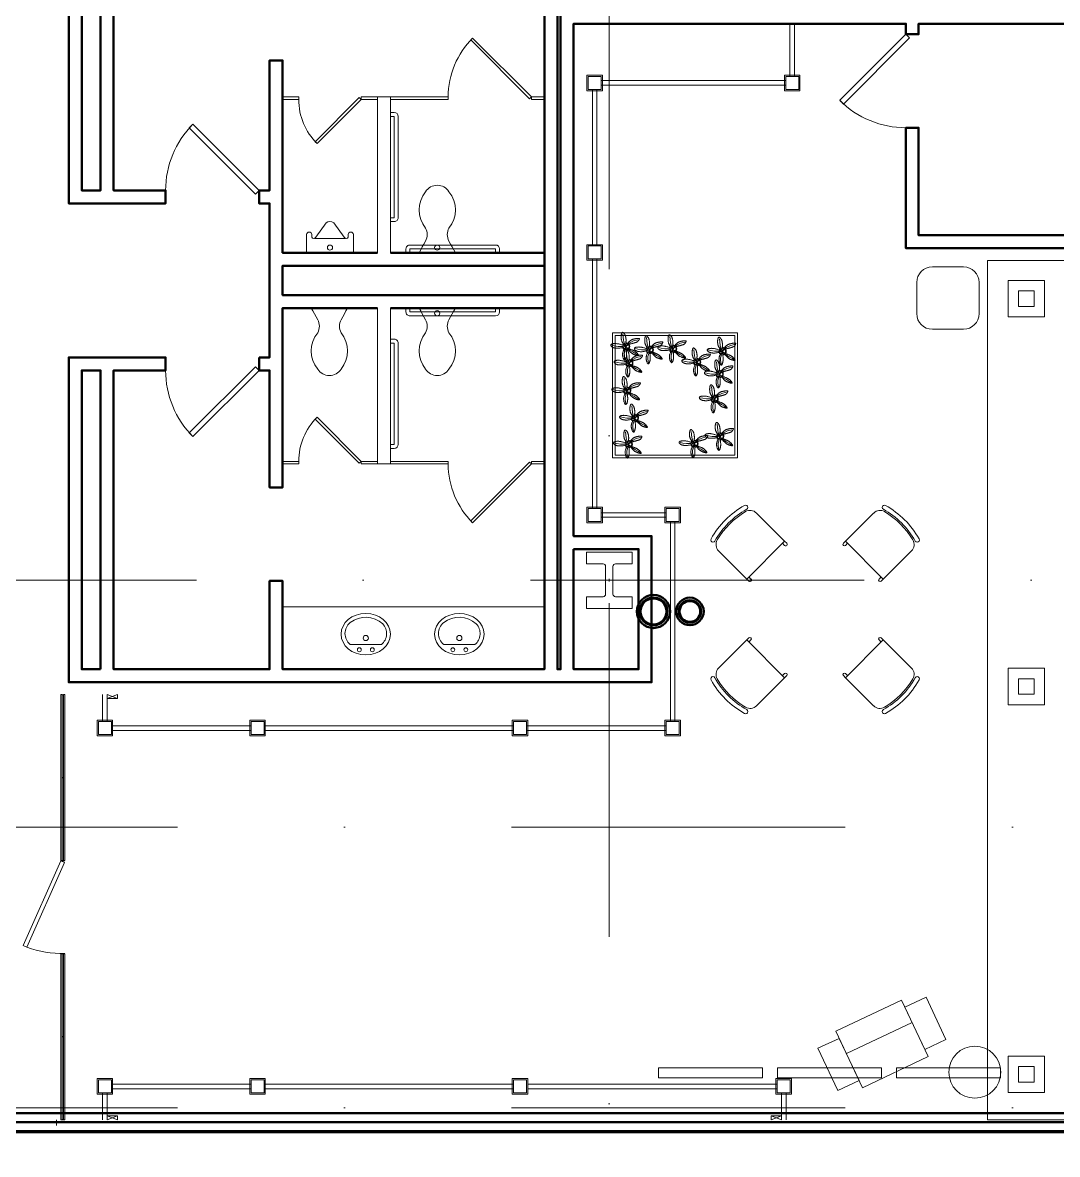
# Model space of a CAD drawing. Header units: inches. Extents: x -399 to 3145, y -842 to 1753.
# Drawn here: x 1718.3 to 2116.5, y 198.1 to 633.6 of the extents above; entities that cross this region are included whole.
import ezdxf

# ---------------------------------------------------------------- set-up
doc = ezdxf.new("R2010")
doc.units = ezdxf.units.IN
doc.header["$MEASUREMENT"] = 0
doc.linetypes.add('IMPORT-DGN Style 4 _2_', pattern=[256.963558, 128.401528, -64.200764, 0.160502, -64.200764])
for name, color, linetype, lineweight in [('Level 10', 7, 'Continuous', 9), ('Level 12', 7, 'Continuous', 9), ('Level 25', 7, 'Continuous', 9), ('Level 28', 7, 'Continuous', 9), ('Level 31', 7, 'Continuous', 9), ('Level 32', 7, 'Continuous', 9), ('Level 35', 7, 'Continuous', 9), ('Level 52', 7, 'Continuous', 9)]:
    doc.layers.add(name, color=color, linetype=linetype, lineweight=lineweight)

# ---------------------------------------------------------------- blocks, each defined once
blk = doc.blocks.new('1st-Floor-WCB_dwg_Table 4-825212-Level 1')
at = {"layer": 'Level 52'}
for p, q in [((71.4, 160.1), (66.5, 155.2)), ((-160.1, 71.4), (-226.2, 137.5)), ((-76.4, 155.2), (-71.4, 150.3)), ((76.4, 155.2), (71.4, 150.3)), ((160.1, 71.4), (226.2, 137.5)), ((-155.2, 76.4), (-150.3, 71.4)), ((155.2, 76.4), (150.3, 71.4)), ((-160.1, -71.4), (-226.2, -137.5)), ((-155.2, -76.4), (-150.3, -71.4)), ((155.2, -76.4), (150.3, -71.4)), ((160.1, -71.4), (155.2, -66.5)), ((-76.4, -155.2), (-71.4, -150.3)), ((76.4, -155.2), (71.4, -150.3)), ((71.4, -160.1), (137.5, -226.2))]:
    blk.add_line(p, q, dxfattribs=at)
at = {"layer": 'Level 52', "flags": 128}
for points in [[(-66.5, 155.2), (-71.4, 160.1), (-137.5, 226.2)], [(155.2, 66.5), (160.1, 71.4), (71.4, 160.1), (137.5, 226.2)], [(-71.4, 160.1), (-160.1, 71.4), (-155.2, 66.5)], [(-71.4, -160.1), (-160.1, -71.4), (-155.2, -66.5)], [(66.5, -155.2), (71.4, -160.1), (160.1, -71.4), (226.2, -137.5)], [(-66.5, -155.2), (-71.4, -160.1), (-137.5, -226.2)]]:
    blk.add_lwpolyline(points, dxfattribs=at)
at = {"layer": 'Level 52'}
for centre, radius, start, end in [((-66.7, 66.7), 202.9, 119.1327, 150.8685), ((-162.8, 239.5), 5.23, 299.0759, 121.2839), ((162.8, 239.5), 5.23, 58.7641, 240.9241), ((66.7, 66.7), 202.9, 29.1327, 60.8685), ((-66.7, 66.7), 192.5, 119.0856, 150.9157), ((-66.7, 66.7), 189, 120.6, 149.4), ((-152.3, 211.4), 20.9, 45, 120.6), ((152.3, 211.4), 20.9, 59.4, 135), ((66.7, 66.7), 192.5, 29.0856, 60.9157), ((66.7, 66.7), 189, 30.6, 59.4), ((-239.5, 162.8), 5.23, 148.7641, 330.9241), ((-211.4, 152.3), 20.9, 149.4, 225), ((211.4, 152.3), 20.9, 315, 30.6), ((239.5, 162.8), 5.23, 209.0759, 31.2839), ((-69, 152.7), 3.48, 225, 45), ((69, 152.7), 3.48, 135, 315), ((-152.7, 69), 3.48, 225, 45), ((152.7, 69), 3.48, 135, 315), ((-152.7, -69), 3.48, 315, 135), ((152.7, -69), 3.48, 45, 225), ((-239.5, -162.8), 5.23, 29.0759, 211.2839), ((-211.4, -152.3), 20.9, 135, 210.6), ((-69, -152.7), 3.48, 315, 135), ((69, -152.7), 3.48, 45, 225), ((211.4, -152.3), 20.9, 329.4, 45), ((239.5, -162.8), 5.23, 328.7641, 150.9241), ((-66.7, -66.7), 202.9, 209.1327, 240.8685), ((-66.7, -66.7), 192.5, 209.0856, 240.9157), ((-66.7, -66.7), 189, 210.6, 239.4), ((66.7, -66.7), 192.5, 299.0856, 330.9157), ((66.7, -66.7), 189, 300.6, 329.4), ((66.7, -66.7), 202.9, 299.1327, 330.8685), ((-162.8, -239.5), 5.23, 238.7641, 60.9241), ((-152.3, -211.4), 20.9, 239.4, 315), ((152.3, -211.4), 20.9, 225, 300.6), ((162.8, -239.5), 5.23, 119.0759, 301.2839)]:
    blk.add_arc(centre, radius, start, end, dxfattribs=at)
blk = doc.blocks.new('1st-Floor-WCB_dwg_PLANT-825223-Level 1')
at = {"layer": 'Level 52'}
for p, q in [((-4.7, 0.2), (-1.3, -1)), ((2.1, 2.7), (-0.4, -0.9)), ((-1.3, -0.9), (-1.4, -3.5)), ((-0.6, -1.3), (-1, -3.6)), ((2.6, -3.3), (-0.6, -1.3)), ((-0.4, -0.8), (2.8, -3))]:
    blk.add_line(p, q, dxfattribs=at)
at = {"layer": 'Level 52', "flags": 128}
for points in [[(-5.6, 6.3), (-6.2, 7), (-6.8, 7.7), (-7.4, 8.5), (-7.9, 9.2), (-8.4, 10), (-8.9, 10.7), (-9.3, 11.5), (-9.7, 12.3), (-10, 13.1), (-10.3, 14), (-10.6, 14.9), (-10.8, 15.7), (-11, 16.6), (-11.2, 17.5), (-11.3, 18.4), (-11.4, 19.3), (-11.5, 20.2), (-11.5, 21.1), (-11.6, 22), (-11.6, 22.9), (-11.6, 23.8), (-11.5, 24.6), (-11.5, 25.5), (-11.4, 26.3), (-11.3, 27.1), (-11.2, 27.9), (-11, 28.6), (-10.9, 29.3), (-10.7, 30), (-10.5, 30.6), (-10.4, 31.1), (-10.2, 31.6), (-10, 32), (-9.8, 32.4), (-9.6, 32.7), (-9.5, 32.9), (-9.3, 33.2), (-9.1, 33.3), (-8.9, 33.4), (-8.7, 33.6), (-8.6, 33.6), (-8.4, 33.7), (-8.2, 33.7), (-8, 33.7), (-7.8, 33.7), (-7.6, 33.6), (-7.3, 33.5), (-7, 33.3), (-6.8, 33.1), (-6.5, 32.9), (-6.1, 32.6), (-5.8, 32.3), (-5.5, 31.9), (-5.1, 31.5), (-4.8, 31.1), (-4.4, 30.7), (-4, 30.2), (-3.7, 29.7), (-3.3, 29.2), (-3, 28.6), (-2.6, 28), (-2.3, 27.3), (-2, 26.6), (-1.7, 25.8), (-1.5, 25), (-1.2, 24.1), (-1, 23.1), (-0.8, 22.2), (-0.7, 21.2), (-0.5, 20.2), (-0.4, 19.3), (-0.3, 18.4), (-0.2, 17.5), (-0.2, 16.6), (-0.1, 15.8), (-0.1, 15), (-0.1, 14.2), (-0.2, 13.4), (-0.2, 12.6), (-0.3, 11.8), (-0.4, 11), (-0.5, 10.2), (-0.6, 9.3), (-0.7, 8.5), (-0.8, 7.7), (-0.9, 6.9), (-1, 6.1), (-1, 5.3), (-1, 4.6), (-1, 4), (-0.9, 3.4), (-0.9, 2.9), (-0.9, 2.6), (-0.9, 2.3), (-1, 2.2), (-1.3, 2.2), (-1.6, 2.4), (-2, 2.7), (-2.5, 3.1), (-3.1, 3.6), (-3.7, 4.2), (-4.3, 4.9), (-5, 5.6)], [(-12.8, -3.1), (-14.4, -3.4), (-15.9, -3.5), (-17.3, -3.7), (-18.7, -3.7), (-20.1, -3.7), (-21.4, -3.7), (-22.6, -3.7), (-23.7, -3.6), (-24.7, -3.5), (-25.7, -3.4), (-26.6, -3.2), (-27.4, -3.1), (-28.2, -2.9), (-28.9, -2.7), (-29.6, -2.4), (-30.2, -2.2), (-30.8, -1.9), (-31.4, -1.6), (-32, -1.3), (-32.5, -0.9), (-33, -0.6), (-33.5, -0.2), (-33.9, 0.1), (-34.3, 0.5), (-34.7, 0.9), (-35, 1.2), (-35.2, 1.6), (-35.4, 1.9), (-35.6, 2.3), (-35.7, 2.7), (-35.7, 3), (-35.8, 3.4), (-35.7, 3.8), (-35.7, 4.1), (-35.5, 4.5), (-35.3, 4.8), (-35, 5.1), (-34.7, 5.5), (-34.2, 5.8), (-33.6, 6), (-32.9, 6.3), (-32.1, 6.5), (-31.2, 6.7), (-30.2, 6.9), (-29.2, 7.1), (-28.1, 7.2), (-26.9, 7.2), (-25.6, 7.3), (-24.3, 7.2), (-23, 7.2), (-21.6, 7), (-20.2, 6.9), (-18.7, 6.6), (-17.2, 6.3), (-15.7, 6), (-14, 5.6), (-12.4, 5.1), (-10.8, 4.5), (-9.2, 4), (-7.8, 3.3), (-6.6, 2.7), (-5.6, 2), (-4.9, 1.4), (-4.6, 0.7), (-4.8, 0.1), (-5.2, -0.5), (-6, -1), (-7.1, -1.6), (-8.4, -2), (-9.8, -2.4), (-11.3, -2.8)], [(3.3, 6.5), (3.7, 7.2), (4.1, 7.8), (4.6, 8.5), (5.1, 9.2), (5.6, 9.9), (6.2, 10.5), (6.8, 11.2), (7.4, 11.8), (8.1, 12.5), (8.7, 13.1), (9.4, 13.6), (10.1, 14.2), (10.8, 14.7), (11.4, 15.1), (12.1, 15.6), (12.7, 15.9), (13.4, 16.3), (14, 16.6), (14.6, 16.8), (15.2, 17.1), (15.8, 17.3), (16.4, 17.5), (17.1, 17.7), (17.8, 17.9), (18.6, 18.1), (19.3, 18.2), (20.1, 18.4), (21, 18.6), (21.8, 18.7), (22.7, 18.9), (23.5, 19), (24.3, 19.1), (25.1, 19.2), (25.9, 19.2), (26.6, 19.3), (27.3, 19.3), (28, 19.3), (28.6, 19.3), (29.2, 19.3), (29.6, 19.3), (30.1, 19.3), (30.4, 19.3), (30.7, 19.3), (30.9, 19.2), (31.1, 19.1), (31.1, 18.9), (31.1, 18.7), (31.1, 18.4), (31, 17.9), (30.8, 17.5), (30.5, 16.9), (30.3, 16.4), (30, 15.8), (29.6, 15.2), (29.3, 14.6), (28.9, 14), (28.6, 13.5), (28.2, 13), (27.8, 12.6), (27.4, 12.2), (27, 11.8), (26.5, 11.5), (26.1, 11.2), (25.5, 10.9), (25, 10.6), (24.4, 10.4), (23.7, 10.1), (23.1, 9.9), (22.4, 9.7), (21.8, 9.6), (21.1, 9.4), (20.5, 9.2), (19.8, 9), (19.2, 8.8), (18.6, 8.6), (18, 8.5), (17.4, 8.3), (16.8, 8.1), (16.1, 7.9), (15.4, 7.7), (14.7, 7.6), (13.9, 7.4), (13.1, 7.2), (12.2, 7), (11.4, 6.8), (10.5, 6.5), (9.7, 6.3), (8.9, 6), (8.1, 5.8), (7.3, 5.5), (6.6, 5.2), (5.9, 4.8), (5.2, 4.5), (4.6, 4.2), (4.1, 3.9), (3.6, 3.6), (3.2, 3.4), (2.8, 3.1), (2.5, 3), (2.3, 2.8), (2.1, 2.7), (2, 2.7), (1.9, 2.8), (1.9, 2.9), (1.9, 3.1), (2, 3.4), (2.1, 3.8), (2.2, 4.3), (2.4, 4.8), (2.7, 5.3), (3, 5.9)], [(-6.3, -9.4), (-6.8, -10.6), (-7.2, -11.7), (-7.6, -12.8), (-7.8, -13.9), (-8, -15), (-8.2, -16.1), (-8.2, -17.2), (-8.3, -18.3), (-8.2, -19.4), (-8.2, -20.5), (-8.1, -21.6), (-7.9, -22.6), (-7.7, -23.7), (-7.4, -24.7), (-7.1, -25.8), (-6.8, -26.8), (-6.4, -27.7), (-6, -28.7), (-5.6, -29.5), (-5.1, -30.3), (-4.6, -31), (-4.1, -31.5), (-3.6, -31.9), (-3.2, -32.1), (-2.7, -32.1), (-2.3, -31.9), (-1.9, -31.5), (-1.6, -31.1), (-1.2, -30.5), (-0.9, -29.9), (-0.6, -29.2), (-0.3, -28.4), (0, -27.7), (0.2, -27), (0.4, -26.3), (0.6, -25.5), (0.8, -24.7), (0.9, -23.9), (1.1, -23.1), (1.2, -22.2), (1.2, -21.2), (1.3, -20.3), (1.3, -19.2), (1.3, -18.1), (1.3, -17), (1.3, -15.7), (1.2, -14.4), (1.2, -13), (1.1, -11.5), (0.9, -10), (0.7, -8.5), (0.5, -7.1), (0.2, -5.9), (-0.1, -4.8), (-0.5, -4.1), (-1, -3.6), (-1.6, -3.5), (-2.3, -3.8), (-2.9, -4.3), (-3.7, -5), (-4.4, -6), (-5.1, -7.1), (-5.7, -8.2)], [(8.2, -10.4), (9, -11.3), (9.9, -12.2), (10.7, -13), (11.5, -13.8), (12.3, -14.5), (13.1, -15.2), (13.9, -15.8), (14.7, -16.4), (15.5, -16.9), (16.3, -17.4), (17.2, -17.8), (18.1, -18.2), (18.9, -18.6), (19.8, -18.9), (20.6, -19.2), (21.4, -19.5), (22.2, -19.8), (23, -20), (23.8, -20.2), (24.5, -20.4), (25.2, -20.6), (25.8, -20.7), (26.4, -20.9), (27, -21), (27.5, -21), (28, -21.1), (28.4, -21.1), (28.7, -21.1), (29, -21), (29.2, -20.9), (29.4, -20.7), (29.4, -20.5), (29.4, -20.2), (29.2, -19.8), (29, -19.4), (28.7, -18.9), (28.4, -18.4), (28, -17.8), (27.5, -17.2), (27, -16.6), (26.4, -16), (25.8, -15.3), (25.2, -14.7), (24.5, -14), (23.8, -13.4), (23.1, -12.7), (22.4, -12.1), (21.7, -11.6), (20.9, -11), (20.2, -10.6), (19.5, -10.1), (18.7, -9.7), (17.9, -9.3), (17.1, -8.9), (16.3, -8.5), (15.4, -8.2), (14.5, -7.8), (13.5, -7.5), (12.5, -7.1), (11.5, -6.7), (10.5, -6.3), (9.5, -5.9), (8.4, -5.5), (7.4, -5), (6.5, -4.6), (5.5, -4.1), (4.7, -3.7), (3.9, -3.4), (3.3, -3.2), (2.9, -3), (2.6, -3.1), (2.6, -3.4), (2.8, -3.8), (3.2, -4.5), (3.8, -5.3), (4.6, -6.2), (5.4, -7.2), (6.3, -8.3), (7.2, -9.3)]]:
    blk.add_lwpolyline(points, close=True, dxfattribs=at)
for points in [[(-1.5, 3.4), (-4.4, 9.2), (-5.8, 15), (-7.3, 29.4)], [(-33.4, 3.4), (-27.6, 1.9), (-18.9, 0.5), (-7.3, 0.5)], [(-4.6, 0.6), (-1.3, -0.5), (-1.3, 2.1)], [(-1, 2.2), (-0.9, -0.5), (1.9, 2.8)], [(4.3, 6.3), (8.6, 9.2), (17.3, 13.5), (27.5, 16.4)], [(-2.9, -29.9), (-4.4, -21.2), (-4.4, -15.4), (-1.5, -5.3)], [(27.5, -19.8), (23.1, -16.9), (15.9, -12.5), (8.6, -8.2), (5.7, -5.3)]]:
    blk.add_lwpolyline(points, dxfattribs=at)
at = {"layer": 'Level 52'}
for major_axis, start_param, end_param in [((8.69, 0), 2.332123, 2.782502), ((7.24, 0), 2.333854, 2.797306), ((7.24, 0), 1.064272, 1.676294), ((8.69, 0), 1.054062, 1.63977), ((7.24, 0), 5.595462, 6.928475), ((8.69, 0), 5.63572, 6.879809), ((8.69, 0), 3.431586, 4.122429), ((7.24, 0), 3.409797, 4.131088), ((7.24, 0), 4.784706, 5.303077), ((8.69, 0), 4.797303, 5.315188)]:
    blk.add_ellipse((0, 0.5), major_axis=major_axis, ratio=0.999531, start_param=start_param, end_param=end_param, dxfattribs=at)
blk = doc.blocks.new('1st-Floor-WCB_dwg_14W665-825237-Level 1')
at = {"layer": 'Level 12'}
for p, q in [((-3, 0), (3, 0)), ((0, 3), (0, -3))]:
    blk.add_line(p, q, dxfattribs=at)
at = {"layer": 'Level 12', "flags": 128}
for points in [[(-65.9, 53.7), (-59.1, 53.7), (-52.2, 53.7), (-45.3, 53.7), (-38.5, 53.7)], [(-65.9, -53.7), (-65.9, -26.9), (-65.9, 0), (-65.9, 26.9), (-65.9, 53.7)], [(-38.5, 53.7), (-38.5, 44), (-38.5, 34.2), (-38.5, 24.4), (-38.5, 14.7)], [(38.5, 14.7), (38.5, 24.4), (38.5, 34.2), (38.5, 44), (38.5, 53.7)], [(38.5, 53.7), (45.3, 53.7), (52.2, 53.7), (59.1, 53.7), (65.9, 53.7)], [(65.9, 53.7), (65.9, 26.9), (65.9, 0), (65.9, -26.9), (65.9, -53.7)], [(-32.4, 8.6), (-16.2, 8.6), (0, 8.6), (16.2, 8.6), (32.4, 8.6)], [(-38.5, -14.7), (-38.5, -24.4), (-38.5, -34.2), (-38.5, -44), (-38.5, -53.7)], [(32.4, -8.6), (16.2, -8.6), (0, -8.6), (-16.2, -8.6), (-32.4, -8.6)], [(38.5, -53.7), (38.5, -44), (38.5, -34.2), (38.5, -24.4), (38.5, -14.7)], [(-38.5, -53.7), (-45.3, -53.7), (-52.2, -53.7), (-59.1, -53.7), (-65.9, -53.7)], [(65.9, -53.7), (59.1, -53.7), (52.2, -53.7), (45.3, -53.7), (38.5, -53.7)]]:
    blk.add_lwpolyline(points, dxfattribs=at)
at = {"layer": 'Level 12'}
for centre, start, end in [((-32.4, 14.7), 180, 270), ((32.4, 14.7), 270, 360), ((-32.4, -14.7), 90, 180), ((32.4, -14.7), 0, 90)]:
    blk.add_arc(centre, 6.1, start, end, dxfattribs=at)
blk = doc.blocks.new('1st-Floor-WCB_dwg_A03CIR-825246-Level 1')
at = {"layer": 'Level 32'}
blk.add_ellipse((482164, 13031), major_axis=(-1824, 0), ratio=0.842105, dxfattribs=at)
blk = doc.blocks.new('1st-Floor-WCB_dwg_A03CIR-825247-Level 1')
at = {"layer": 'Level 32'}
blk.add_ellipse((475252, 13031), major_axis=(-1824, 0), ratio=0.842105, dxfattribs=at)

msp = doc.modelspace()

# ---------------------------------------------------------------- linework, layer by layer
at = {"layer": 'Level 10', "color": 40, "linetype": 'IMPORT-DGN Style 4 _2_'}
for p, q in [((1944.07, 1695), (1944.07, -842)), ((-398.93, 419), (3062.67, 419)), ((3062.67, 324), (-398.93, 324)), ((3062.67, 216), (865.46, 216))]:
    msp.add_line(p, q, dxfattribs=at)
at = {"layer": 'Level 25', "color": 2, "lineweight": 13}
for p, q in [((2058.19, 629.12), (2032.74, 603.67)), ((2034.15, 602.25), (2059.61, 627.71)), ((2058.19, 629.12), (2059.61, 627.71)), ((2032.74, 603.67), (2034.15, 602.25)), ((1782.45, 593.04), (1783.86, 594.46)), ((1807.91, 567.59), (1782.45, 593.04)), ((1783.86, 594.46), (1809.32, 569)), ((1807.91, 567.59), (1809.32, 569)), ((1807.91, 501.16), (1782.45, 475.71)), ((1807.91, 501.16), (1809.32, 499.75)), ((1783.86, 474.29), (1809.32, 499.75)), ((1782.45, 475.71), (1783.86, 474.29)), ((1718.55, 278.44), (1733.01, 311)), ((1719.92, 277.83), (1734.38, 310.39)), ((1734.38, 310.39), (1733.01, 311)), ((1718.55, 278.44), (1719.92, 277.83))]:
    msp.add_line(p, q, dxfattribs=at)
for centre, radius, start, end in [((2058.19, 629.12), 36, 225, 270), ((1809.32, 569), 36, 135, 180), ((1809.32, 499.75), 36, 180, 225), ((1734.01, 316.96), 41.59, 250.1878, 270.6824)]:
    msp.add_arc(centre, radius, start, end, dxfattribs=at)
at = {"layer": 'Level 28', "color": 90}
for p, q in [((2013.57, 633.12), (2013.57, 612.87)), ((2015.32, 612.87), (2015.32, 633.12)), ((1941.44, 613.37), (1935.44, 613.37)), ((1935.44, 607.37), (1935.44, 613.37)), ((1940.94, 612.87), (1935.94, 612.87)), ((1935.94, 607.87), (1935.94, 612.87)), ((1940.94, 607.87), (1940.94, 612.87)), ((1940.94, 611.25), (1940.94, 609.5)), ((1940.94, 611.25), (2011.94, 611.25)), ((1941.44, 607.37), (1941.44, 613.37)), ((2017.44, 613.37), (2011.44, 613.37)), ((2011.44, 607.37), (2011.44, 613.37)), ((2016.94, 612.87), (2011.94, 612.87)), ((2011.94, 607.87), (2011.94, 612.87)), ((2011.94, 611.25), (2011.94, 609.5)), ((2016.94, 607.87), (2016.94, 612.87)), ((2017.44, 607.37), (2017.44, 613.37)), ((1941.44, 607.37), (1935.44, 607.37)), ((1940.94, 607.87), (1935.94, 607.87)), ((1937.57, 547.62), (1937.57, 607.87)), ((1939.32, 607.87), (1937.57, 607.87)), ((1939.32, 547.62), (1939.32, 607.87)), ((1940.94, 609.5), (2011.94, 609.5)), ((2017.44, 607.37), (2011.44, 607.37)), ((2016.94, 607.87), (2011.94, 607.87)), ((1941.44, 548.12), (1935.44, 548.12)), ((1935.44, 542.12), (1935.44, 548.12)), ((1940.94, 547.62), (1935.94, 547.62)), ((1935.94, 542.62), (1935.94, 547.62)), ((1937.57, 547.62), (1939.32, 547.62)), ((1940.94, 542.62), (1940.94, 547.62)), ((1941.44, 542.12), (1941.44, 548.12)), ((1941.44, 542.12), (1935.44, 542.12)), ((1940.94, 542.62), (1935.94, 542.62)), ((1939.32, 542.62), (1937.57, 542.62)), ((1937.57, 542.62), (1937.57, 446.62)), ((1939.32, 542.62), (1939.32, 446.62)), ((2111.57, 534.37), (2097.57, 534.37)), ((2097.57, 534.37), (2097.57, 520.37)), ((2111.57, 534.37), (2111.57, 520.37)), ((2107.57, 530.37), (2101.57, 530.37)), ((2101.57, 530.37), (2101.57, 524.37)), ((2107.57, 530.37), (2107.57, 524.37)), ((2101.57, 524.37), (2107.57, 524.37)), ((2097.57, 520.37), (2111.57, 520.37)), ((1941.44, 447.12), (1935.44, 447.12)), ((1935.44, 441.12), (1935.44, 447.12)), ((1940.94, 446.62), (1935.94, 446.62)), ((1935.94, 441.62), (1935.94, 446.62)), ((1937.57, 446.62), (1939.32, 446.62)), ((1940.94, 441.62), (1940.94, 446.62)), ((1940.94, 445), (1940.94, 443.25)), ((1940.94, 445), (1965.94, 445)), ((1941.44, 441.12), (1941.44, 447.12)), ((1965.44, 441.12), (1965.44, 447.12)), ((1965.44, 447.12), (1971.44, 447.12)), ((1965.94, 441.62), (1965.94, 446.62)), ((1965.94, 446.62), (1970.94, 446.62)), ((1965.94, 443.25), (1965.94, 445)), ((1970.94, 446.62), (1970.94, 441.62)), ((1971.44, 447.12), (1971.44, 441.12)), ((1941.44, 441.12), (1935.44, 441.12)), ((1940.94, 441.62), (1935.94, 441.62)), ((1940.94, 443.25), (1965.94, 443.25)), ((1965.44, 441.12), (1971.44, 441.12)), ((1965.94, 441.62), (1970.94, 441.62)), ((1967.57, 364.62), (1967.57, 441.62)), ((1969.32, 441.62), (1967.57, 441.62)), ((1969.32, 364.62), (1969.32, 441.62)), ((2111.57, 385.12), (2097.57, 385.12)), ((2097.57, 385.12), (2097.57, 371.12)), ((2111.57, 385.12), (2111.57, 371.12)), ((2107.57, 381.12), (2101.57, 381.12)), ((2101.57, 381.12), (2101.57, 375.12)), ((2107.57, 381.12), (2107.57, 375.12)), ((1749.07, 364.62), (1749.07, 375)), ((1750.82, 375), (1754.82, 373.5)), ((2101.57, 375.12), (2107.57, 375.12)), ((2097.57, 371.12), (2111.57, 371.12)), ((1746.94, 365.12), (1746.94, 359.12)), ((1746.94, 365.12), (1752.94, 365.12)), ((1747.44, 364.62), (1747.44, 359.62)), ((1747.44, 364.62), (1752.44, 364.62)), ((1752.44, 359.62), (1752.44, 364.62)), ((1752.44, 363), (1752.44, 361.25)), ((1752.44, 363), (1806.19, 363)), ((1752.94, 359.12), (1752.94, 365.12)), ((1805.69, 365.12), (1805.69, 359.12)), ((1805.69, 365.12), (1811.69, 365.12)), ((1806.19, 364.62), (1806.19, 359.62)), ((1806.19, 364.62), (1811.19, 364.62)), ((1806.19, 361.25), (1806.19, 363)), ((1811.19, 359.62), (1811.19, 364.62)), ((1811.19, 363), (1811.19, 361.25)), ((1811.19, 363), (1907.19, 363)), ((1811.69, 359.12), (1811.69, 365.12)), ((1906.69, 365.12), (1906.69, 359.12)), ((1906.69, 365.12), (1912.69, 365.12)), ((1907.19, 364.62), (1907.19, 359.62)), ((1907.19, 364.62), (1912.19, 364.62)), ((1907.19, 361.25), (1907.19, 363)), ((1912.19, 359.62), (1912.19, 364.62)), ((1912.19, 363), (1912.19, 361.25)), ((1912.19, 363), (1965.94, 363)), ((1912.69, 359.12), (1912.69, 365.12)), ((1965.44, 365.12), (1965.44, 359.12)), ((1965.44, 365.12), (1971.44, 365.12)), ((1965.94, 364.62), (1965.94, 359.62)), ((1965.94, 364.62), (1970.94, 364.62)), ((1965.94, 361.25), (1965.94, 363)), ((1967.57, 364.62), (1969.32, 364.62)), ((1970.94, 359.62), (1970.94, 364.62)), ((1971.44, 359.12), (1971.44, 365.12)), ((1746.94, 359.12), (1752.94, 359.12)), ((1747.44, 359.62), (1752.44, 359.62)), ((1752.44, 361.25), (1806.19, 361.25)), ((1805.69, 359.12), (1811.69, 359.12)), ((1806.19, 359.62), (1811.19, 359.62)), ((1811.19, 361.25), (1907.19, 361.25)), ((1906.69, 359.12), (1912.69, 359.12)), ((1907.19, 359.62), (1912.19, 359.62)), ((1912.19, 361.25), (1965.94, 361.25)), ((1965.44, 359.12), (1971.44, 359.12)), ((1965.94, 359.62), (1970.94, 359.62)), ((1733.01, 311), (1734.51, 311)), ((1734.51, 275.37), (1733.01, 275.37)), ((2097.57, 221.88), (2097.57, 235.88)), ((2097.57, 235.88), (2111.57, 235.88)), ((2111.57, 221.88), (2111.57, 235.88)), ((2003.02, 231.34), (1963.02, 231.34)), ((1963.02, 231.34), (1963.02, 227.53)), ((2003.02, 231.34), (2003.02, 227.53)), ((2048.79, 231.34), (2008.79, 231.34)), ((2008.79, 231.34), (2008.79, 227.53)), ((2048.79, 231.34), (2048.79, 227.53)), ((2094.55, 231.34), (2054.55, 231.34)), ((2054.55, 231.34), (2054.55, 227.53)), ((2094.55, 231.34), (2094.55, 227.53)), ((2101.57, 225.88), (2101.57, 231.88)), ((2101.57, 231.88), (2107.57, 231.88)), ((2107.57, 225.88), (2107.57, 231.88)), ((1746.94, 221.25), (1746.94, 227.25)), ((1746.94, 227.25), (1752.94, 227.25)), ((1747.44, 221.75), (1747.44, 226.75)), ((1747.44, 226.75), (1752.44, 226.75)), ((1752.44, 226.75), (1752.44, 221.75)), ((1752.94, 227.25), (1752.94, 221.25)), ((1805.69, 221.25), (1805.69, 227.25)), ((1805.69, 227.25), (1811.69, 227.25)), ((1806.19, 221.75), (1806.19, 226.75)), ((1806.19, 226.75), (1811.19, 226.75)), ((1811.19, 226.75), (1811.19, 221.75)), ((1811.69, 227.25), (1811.69, 221.25)), ((1906.69, 221.25), (1906.69, 227.25)), ((1906.69, 227.25), (1912.69, 227.25)), ((1907.19, 221.75), (1907.19, 226.75)), ((1907.19, 226.75), (1912.19, 226.75)), ((1912.19, 226.75), (1912.19, 221.75)), ((1912.69, 227.25), (1912.69, 221.25)), ((2003.02, 227.53), (1963.02, 227.53)), ((2014.19, 227.25), (2008.19, 227.25)), ((2008.19, 227.25), (2008.19, 221.25)), ((2013.69, 226.75), (2008.69, 226.75)), ((2008.69, 226.75), (2008.69, 221.75)), ((2048.79, 227.53), (2008.79, 227.53)), ((2013.69, 226.75), (2013.69, 221.75)), ((2014.19, 227.25), (2014.19, 221.25)), ((2094.55, 227.53), (2054.55, 227.53)), ((1752.44, 225.12), (1752.44, 223.37)), ((1752.44, 225.12), (1806.19, 225.12)), ((1752.44, 223.37), (1806.19, 223.37)), ((1806.19, 223.37), (1806.19, 225.12)), ((1811.19, 223.37), (1811.19, 225.12)), ((1811.19, 225.12), (1907.19, 225.12)), ((1811.19, 223.37), (1907.19, 223.37)), ((1907.19, 223.37), (1907.19, 225.12)), ((1912.69, 223.37), (1912.69, 225.12)), ((1912.69, 225.12), (2008.69, 225.12)), ((1912.69, 223.37), (2008.69, 223.37)), ((2008.69, 223.37), (2008.69, 225.12)), ((2107.57, 225.88), (2101.57, 225.88)), ((1746.94, 221.25), (1752.94, 221.25)), ((1747.44, 221.75), (1752.44, 221.75)), ((1749.07, 221.75), (1749.07, 211.37)), ((1805.69, 221.25), (1811.69, 221.25)), ((1806.19, 221.75), (1811.19, 221.75)), ((1906.69, 221.25), (1912.69, 221.25)), ((1907.19, 221.75), (1912.19, 221.75)), ((2014.19, 221.25), (2008.19, 221.25)), ((2013.69, 221.75), (2008.69, 221.75)), ((2012.07, 221.75), (2012.07, 211.37)), ((2111.57, 221.88), (2097.57, 221.88)), ((1731.32, 211.37), (1731.32, 209.25)), ((1750.82, 211.37), (1754.82, 212.87)), ((2010.32, 211.37), (2006.32, 212.87))]:
    msp.add_line(p, q, dxfattribs=at)
at = {"layer": 'Level 28', "color": 3, "lineweight": 50}
for p, q in [((1919.07, 545), (1859.82, 545)), ((1919.07, 523.75), (1859.82, 523.75))]:
    msp.add_line(p, q, dxfattribs=at)
at = {"layer": 'Level 28', "color": 3, "lineweight": 50, "flags": 128}
for points in [[(1813.32, 689), (1813.32, 665), (1753.32, 665), (1753.32, 699), (1736.07, 699), (1736.07, 564), (1773.32, 564), (1773.32, 569), (1753.32, 569), (1753.32, 660)], [(1919.07, 684), (1919.07, 384.75), (1818.32, 384.75), (1818.32, 418.75), (1813.32, 418.75), (1813.32, 384.75), (1753.32, 384.75), (1753.32, 499.75), (1773.32, 499.75), (1773.32, 504.75), (1736.07, 504.75), (1736.07, 379.75), (1960.32, 379.75), (1960.32, 436), (1930.32, 436), (1930.32, 633.12), (2058.19, 633.12), (2058.19, 629.12), (2063.07, 629.12), (2063.07, 633.12), (2231.69, 633.12)], [(1924.07, 682.01), (1924.07, 384.75), (1925.32, 384.75), (1925.32, 638), (2254.07, 638)], [(1854.82, 545), (1818.32, 545), (1818.32, 619), (1813.32, 619), (1813.32, 569), (1809.32, 569)], [(2231.69, 551.75), (2063.07, 551.75), (2063.07, 593.12), (2058.19, 593.12), (2058.19, 546.75), (2325.07, 546.75)], [(1809.32, 504.75), (1813.32, 504.75), (1813.32, 564), (1809.32, 564), (1809.32, 569)], [(1919.07, 540), (1818.32, 540), (1818.32, 528.75), (1919.07, 528.75)], [(1854.82, 523.75), (1818.32, 523.75), (1818.32, 454.75), (1813.32, 454.75), (1813.32, 499.75), (1809.32, 499.75), (1809.32, 504.75)], [(1062.57, 403.79), (1062.57, 210.5), (2386.07, 210.5)], [(1066.19, 286), (1066.19, 214), (2292.32, 214)], [(1057.69, 236), (1057.69, 207), (2380.07, 207)], [(2365.07, 206.62), (1036.57, 206.62), (1036.57, 225.5), (1057.69, 225.5)]]:
    msp.add_lwpolyline(points, dxfattribs=at)
for points in [[(1741.07, 694), (1748.32, 694), (1748.32, 569), (1741.07, 569)], [(1748.32, 384.75), (1748.32, 499.75), (1741.07, 499.75), (1741.07, 384.75)], [(1930.32, 431), (1955.32, 431), (1955.32, 384.75), (1930.32, 384.75)]]:
    msp.add_lwpolyline(points, close=True, dxfattribs=at)
at = {"layer": 'Level 28', "color": 90, "flags": 128}
for points in [[(2180.69, 211.37), (2180.69, 328.62), (2184.69, 328.62), (2184.69, 333.62), (2175.69, 333.62), (2175.69, 211.37), (2089.56, 211.37), (2089.56, 542), (2272.19, 542), (2271.69, 333.62), (2220.69, 333.62), (2271.69, 333.62)], [(1734.51, 375), (1734.01, 375), (1734.51, 375), (1734.01, 375), (1734.51, 375), (1734.51, 342.27), (1734.51, 311.12), (1733.01, 311.12), (1733.01, 342.27), (1733.01, 375), (1733.51, 375), (1733.01, 375), (1733.51, 375), (1733.01, 375)], [(1750.82, 373.5), (1754.82, 375), (1754.82, 373.5), (1750.82, 373.5), (1750.82, 375), (1750.82, 364.62)], [(1750.82, 212.87), (1754.82, 211.37), (1754.82, 212.87), (1750.82, 212.87), (1750.82, 211.37), (1750.82, 221.75)], [(2010.32, 212.87), (2006.32, 211.37), (2006.32, 212.87), (2010.32, 212.87), (2010.32, 211.37), (2010.32, 221.75)]]:
    msp.add_lwpolyline(points, dxfattribs=at)
for points in [[(1734.01, 374.87), (1734.01, 343.09), (1733.51, 343.09), (1733.51, 374.87)], [(1734.01, 342.97), (1734.01, 311.12), (1733.51, 311.12), (1733.51, 342.97)], [(1733.01, 275.25), (1734.51, 275.25), (1734.51, 244.1), (1734.51, 211.37), (1733.01, 211.37), (1733.01, 244.1)], [(1734.01, 275.25), (1734.01, 243.41), (1733.51, 243.41), (1733.51, 275.25)], [(1734.01, 211.5), (1734.01, 243.28), (1733.51, 243.28), (1733.51, 211.5)]]:
    msp.add_lwpolyline(points, close=True, dxfattribs=at)
at = {"layer": 'Level 28', "color": 3, "lineweight": 50}
for centre, radius in [((1961.07, 407), 6.37), ((1961.07, 407), 5.37), ((1961.07, 407), 5.01), ((1975.07, 407), 5.31), ((1975.07, 407), 4.31), ((1975.07, 407), 3.99)]:
    msp.add_circle(centre, radius, dxfattribs=at)
at = {"layer": 'Level 28', "color": 90}
msp.add_circle((2084.71, 229.71), 10, dxfattribs=at)
at = {"layer": 'Level 31', "color": 80, "lineweight": 13}
for p, q in [((1891.44, 627.63), (1890.74, 626.92)), ((1914.07, 605), (1891.44, 627.63)), ((1913.36, 604.29), (1890.74, 626.92)), ((1847.86, 604.71), (1830.89, 587.74)), ((1848.57, 604), (1831.6, 587.03)), ((1848.57, 604), (1847.86, 604.71)), ((1913.36, 604.29), (1914.07, 605)), ((1859.82, 599), (1861.32, 599)), ((1862.82, 597.5), (1862.82, 558.5)), ((1830.89, 587.74), (1831.6, 587.03)), ((1859.82, 557), (1861.32, 557)), ((1865.82, 546.5), (1865.82, 545)), ((1867.32, 548), (1900.32, 548)), ((1901.82, 546.5), (1901.82, 545)), ((1854.82, 463.75), (1854.82, 523.75)), ((1865.82, 522.25), (1865.82, 523.75)), ((1901.82, 522.25), (1901.82, 523.75)), ((1867.32, 520.75), (1900.32, 520.75)), ((1859.82, 511.75), (1861.32, 511.75)), ((1862.82, 471.25), (1862.82, 510.25)), ((1830.89, 481.01), (1831.6, 481.72)), ((1847.86, 464.04), (1830.89, 481.01)), ((1848.57, 464.75), (1831.6, 481.72)), ((1859.82, 469.75), (1861.32, 469.75)), ((1848.57, 464.75), (1847.86, 464.04)), ((1913.36, 464.46), (1890.74, 441.83)), ((1914.07, 463.75), (1891.44, 441.12)), ((1913.36, 464.46), (1914.07, 463.75)), ((1891.44, 441.12), (1890.74, 441.83))]:
    msp.add_line(p, q, dxfattribs=at)
at = {"layer": 'Level 31', "color": 80, "lineweight": 13, "flags": 128}
for points in [[(1818.32, 605), (1824.57, 605), (1824.57, 604), (1818.32, 604)], [(1854.82, 604), (1848.57, 604), (1848.57, 605), (1854.82, 605)], [(1854.82, 545), (1854.82, 605), (1859.82, 605)], [(1859.82, 545), (1859.82, 605), (1882.07, 605), (1882.07, 604), (1859.82, 604)], [(1919.07, 605), (1914.07, 605), (1914.07, 604), (1919.07, 604)], [(1859.82, 558.5), (1861.32, 558.5), (1861.32, 597.5), (1859.82, 597.5)], [(1900.32, 545), (1900.32, 546.5), (1867.32, 546.5), (1867.32, 545)], [(1854.82, 464.75), (1848.57, 464.75), (1848.57, 463.75), (1854.82, 463.75), (1859.82, 463.75), (1859.82, 523.75)], [(1900.32, 523.75), (1900.32, 522.25), (1867.32, 522.25), (1867.32, 523.75)], [(1859.82, 510.25), (1861.32, 510.25), (1861.32, 471.25), (1859.82, 471.25)], [(1818.32, 463.75), (1824.57, 463.75), (1824.57, 464.75), (1818.32, 464.75)], [(1859.82, 463.75), (1882.07, 463.75), (1882.07, 464.75), (1859.82, 464.75)], [(1919.07, 463.75), (1914.07, 463.75), (1914.07, 464.75), (1919.07, 464.75)]]:
    msp.add_lwpolyline(points, dxfattribs=at)
at = {"layer": 'Level 31', "color": 80, "lineweight": 13}
for centre in [(1877.85, 547), (1877.85, 521.75)]:
    msp.add_circle(centre, 1, dxfattribs=at)
for centre, radius, start, end in [((1914.07, 605), 32, 135, 180), ((1848.57, 604), 24, 180, 225), ((1861.32, 597.5), 1.5, 0.0002, 89.9998), ((1861.32, 558.5), 1.5, 269.9998, 0.0002), ((1867.32, 546.5), 1.5, 89.9998, 180.0002), ((1900.32, 546.5), 1.5, 0.0002, 89.9998), ((1867.32, 522.25), 1.5, 179.9998, 270.0002), ((1900.32, 522.25), 1.5, 270.0002, 359.9998), ((1861.32, 510.25), 1.5, 359.9998, 90.0002), ((1848.57, 464.75), 24, 135, 180), ((1861.32, 471.25), 1.5, 270.0002, 359.9998), ((1914.07, 463.75), 32, 180, 225)]:
    msp.add_arc(centre, radius, start, end, dxfattribs=at)
at = {"layer": 'Level 32', "color": 80, "lineweight": 13}
for p, q in [((1831.07, 551), (1835.07, 556.5)), ((1838.07, 556.5), (1842.07, 551)), ((1829.57, 552), (1829.57, 551)), ((1830.57, 550.5), (1842.57, 550.5)), ((1843.57, 551), (1843.57, 552)), ((1856.36, 394.26), (1844.36, 394.26)), ((1892.36, 394.26), (1880.36, 394.26))]:
    msp.add_line(p, q, dxfattribs=at)
at = {"layer": 'Level 32', "color": 80, "lineweight": 13, "flags": 128}
for points in [[(1845.57, 552), (1845.57, 545), (1827.57, 545), (1827.57, 552)], [(1873.35, 549.5), (1872.73, 548.37), (1872.1, 547.25), (1871.48, 546.12), (1870.85, 545)], [(1884.85, 545), (1884.23, 546.12), (1883.6, 547.25), (1882.98, 548.37), (1882.35, 549.5)], [(1870.85, 545), (1874.35, 545), (1877.85, 545), (1881.35, 545), (1884.85, 545)], [(1831.85, 519.25), (1831.23, 520.37), (1830.6, 521.5), (1829.98, 522.62), (1829.35, 523.75)], [(1829.35, 523.75), (1832.85, 523.75), (1836.35, 523.75), (1839.85, 523.75), (1843.35, 523.75)], [(1843.35, 523.75), (1842.73, 522.62), (1842.1, 521.5), (1841.48, 520.37), (1840.85, 519.25)], [(1873.35, 519.25), (1872.73, 520.37), (1872.1, 521.5), (1871.48, 522.62), (1870.85, 523.75)], [(1870.85, 523.75), (1874.35, 523.75), (1877.85, 523.75), (1881.35, 523.75), (1884.85, 523.75)], [(1884.85, 523.75), (1884.23, 522.62), (1883.6, 521.5), (1882.98, 520.37), (1882.35, 519.25)]]:
    msp.add_lwpolyline(points, dxfattribs=at)
at = {"layer": 'Level 32', "color": 80, "lineweight": 13}
for centre, radius in [((1836.57, 547), 1), ((1850.36, 396.76), 1), ((1886.36, 396.76), 1), ((1847.86, 392.26), 0.75), ((1852.86, 392.26), 0.75), ((1883.86, 392.26), 0.75), ((1888.86, 392.26), 0.75)]:
    msp.add_circle(centre, radius, dxfattribs=at)
for centre, radius, start, end in [((1877.85, 565.7), 5.3, 31.8908, 148.1092), ((1881.9, 561.5), 11.05, 140.6924, 219.3077), ((1873.8, 561.5), 11.05, 320.6924, 39.3077), ((1836.57, 554.5), 2.5, 53.1301, 126.8699), ((1868.85, 552), 5.15, 330.9454, 29.0546), ((1886.85, 552), 5.15, 150.9454, 209.0546), ((1828.57, 552), 1, 0, 180), ((1830.32, 551.25), 0.791, 198.4349, 341.5651), ((1842.82, 551.25), 0.791, 198.4349, 341.5651), ((1844.57, 552), 1, 0, 180), ((1827.35, 516.75), 5.15, 330.9454, 29.0546), ((1845.35, 516.75), 5.15, 150.9454, 209.0546), ((1868.85, 516.75), 5.15, 330.9454, 29.0546), ((1886.85, 516.75), 5.15, 150.9454, 209.0546), ((1840.4, 507.25), 11.05, 140.6923, 219.3076), ((1832.3, 507.25), 11.05, 320.6923, 39.3076), ((1881.9, 507.25), 11.05, 140.6923, 219.3076), ((1873.8, 507.25), 11.05, 320.6923, 39.3076), ((1836.35, 503.05), 5.3, 211.8908, 328.1092), ((1877.85, 503.05), 5.3, 211.8908, 328.1092), ((1847.86, 398.51), 5.51, 129.4722, 230.5273), ((1850.3, 394.92), 9.84, 48.2367, 127.1816), ((1852.89, 398.49), 5.47, 309.3023, 43.5445), ((1883.86, 398.51), 5.51, 129.4722, 230.5273), ((1886.3, 394.92), 9.84, 48.2367, 127.1816), ((1888.89, 398.49), 5.47, 309.3023, 43.5445)]:
    msp.add_arc(centre, radius, start, end, dxfattribs=at)
at = {"layer": 'Level 35', "color": 132, "lineweight": 13, "flags": 128}
msp.add_lwpolyline([(1818.32, 408.75), (1919.07, 408.75)], close=True, dxfattribs=at)
at = {"layer": 'Level 52', "color": 140}
for p, q in [((1993.35, 514.16), (1945.35, 514.16)), ((1945.35, 514.16), (1945.35, 466.16)), ((1993.35, 514.16), (1993.35, 466.16)), ((1992.35, 513.16), (1946.35, 513.16)), ((1946.35, 513.16), (1946.35, 467.16)), ((1992.35, 513.16), (1992.35, 467.16)), ((1945.35, 466.16), (1993.35, 466.16)), ((1946.35, 467.16), (1992.35, 467.16)), ((2056.52, 257.41), (2031.2, 245.45)), ((2056.52, 257.41), (2066.77, 235.71)), ((2035.27, 236.85), (2060.58, 248.81)), ((2031.2, 245.45), (2041.45, 223.75)), ((2066.77, 235.71), (2041.45, 223.75))]:
    msp.add_line(p, q, dxfattribs=at)
at = {"layer": 'Level 52', "color": 140, "flags": 128}
for points in [[(2080.37, 539.59), (2077.37, 539.59), (2074.37, 539.59), (2071.37, 539.59), (2068.37, 539.59)], [(2080.37, 539.59), (2077.37, 539.59), (2074.37, 539.59), (2071.37, 539.59), (2068.37, 539.59)], [(2062.37, 533.59), (2062.37, 530.59), (2062.37, 527.59), (2062.37, 524.59), (2062.37, 521.59)], [(2062.37, 533.59), (2062.37, 530.59), (2062.37, 527.59), (2062.37, 524.59), (2062.37, 521.59)], [(2086.37, 521.59), (2086.37, 524.59), (2086.37, 527.59), (2086.37, 530.59), (2086.37, 533.59)], [(2086.37, 521.59), (2086.37, 524.59), (2086.37, 527.59), (2086.37, 530.59), (2086.37, 533.59)], [(2068.37, 515.59), (2071.37, 515.59), (2074.37, 515.59), (2077.37, 515.59), (2080.37, 515.59)], [(2068.37, 515.59), (2071.37, 515.59), (2074.37, 515.59), (2077.37, 515.59), (2080.37, 515.59)]]:
    msp.add_lwpolyline(points, dxfattribs=at)
for points in [[(2073.62, 242.27), (2065.94, 258.55), (2057.8, 254.7), (2065.49, 238.43)], [(2032.03, 222.62), (2024.34, 238.9), (2032.48, 242.74), (2040.17, 226.47)]]:
    msp.add_lwpolyline(points, close=True, dxfattribs=at)
at = {"layer": 'Level 52', "color": 140}
for centre, start, end in [((2068.37, 533.59), 90, 180), ((2068.37, 533.59), 90, 180), ((2080.37, 533.59), 0, 90), ((2080.37, 533.59), 0, 90), ((2068.37, 521.59), 180, 270), ((2068.37, 521.59), 180, 270), ((2080.37, 521.59), 270, 0), ((2080.37, 521.59), 270, 0)]:
    msp.add_arc(centre, 6, start, end, dxfattribs=at)

# ---------------------------------------------------------------- block references
for name, p, xscale, yscale, zscale in [('1st-Floor-WCB_dwg_PLANT-825223-Level 1', (1950.52, 508.88), 0.1640419947506442, 0.1640419947506442, 0.1640419947506442), ('1st-Floor-WCB_dwg_PLANT-825223-Level 1', (1959.59, 507.56), 0.1640419947506442, 0.1640419947506442, 0.1640419947506442), ('1st-Floor-WCB_dwg_PLANT-825223-Level 1', (1968.56, 507.96), 0.1640419947506442, 0.1640419947506442, 0.1640419947506442), ('1st-Floor-WCB_dwg_PLANT-825223-Level 1', (1987.63, 507.05), 0.1640419947506442, 0.1640419947506442, 0.1640419947506442), ('1st-Floor-WCB_dwg_PLANT-825223-Level 1', (1951.74, 502.46), 0.1640419947506442, 0.1640419947506442, 0.1640419947506442), ('1st-Floor-WCB_dwg_PLANT-825223-Level 1', (1977.84, 502.87), 0.1640419947506442, 0.1640419947506442, 0.1640419947506442), ('1st-Floor-WCB_dwg_PLANT-825223-Level 1', (1986.51, 498.28), 0.1640419947506442, 0.1640419947506442, 0.1640419947506442), ('1st-Floor-WCB_dwg_PLANT-825223-Level 1', (1950.92, 491.86), 0.1640419947506442, 0.1640419947506442, 0.1640419947506442), ('1st-Floor-WCB_dwg_PLANT-825223-Level 1', (1984.57, 488.7), 0.1640419947506442, 0.1640419947506442, 0.1640419947506442), ('1st-Floor-WCB_dwg_PLANT-825223-Level 1', (1953.88, 481.27), 0.1640419947506442, 0.1640419947506442, 0.1640419947506442), ('1st-Floor-WCB_dwg_PLANT-825223-Level 1', (1986.71, 474.23), 0.1640419947506442, 0.1640419947506442, 0.1640419947506442), ('1st-Floor-WCB_dwg_PLANT-825223-Level 1', (1951.53, 471.28), 0.1640419947506442, 0.1640419947506442, 0.1640419947506442), ('1st-Floor-WCB_dwg_PLANT-825223-Level 1', (1976.82, 471.48), 0.1640419947506442, 0.1640419947506442, 0.1640419947506442), ('1st-Floor-WCB_dwg_Table 4-825212-Level 1', (2023.23, 407.77), 0.1640419947506442, 0.1640419947506442, 0.1640419947506442), ('1st-Floor-WCB_dwg_A03CIR-825247-Level 1', (-624.92, 330.39), 0.005208333333332952, 0.005208333333332952, 0.005208333333332952), ('1st-Floor-WCB_dwg_A03CIR-825246-Level 1', (-624.92, 330.39), 0.005208333333332952, 0.005208333333332952, 0.005208333333332952)]:
    msp.add_blockref(name, p, dxfattribs=dict(xscale=xscale, yscale=yscale, zscale=zscale))
at = {"xscale": 0.1640419947506442, "yscale": 0.1640419947506442, "zscale": 0.1640419947506442, "rotation": 270}
msp.add_blockref('1st-Floor-WCB_dwg_14W665-825237-Level 1', (1944.07, 419), dxfattribs=at)

doc.saveas('drawing.dxf')
